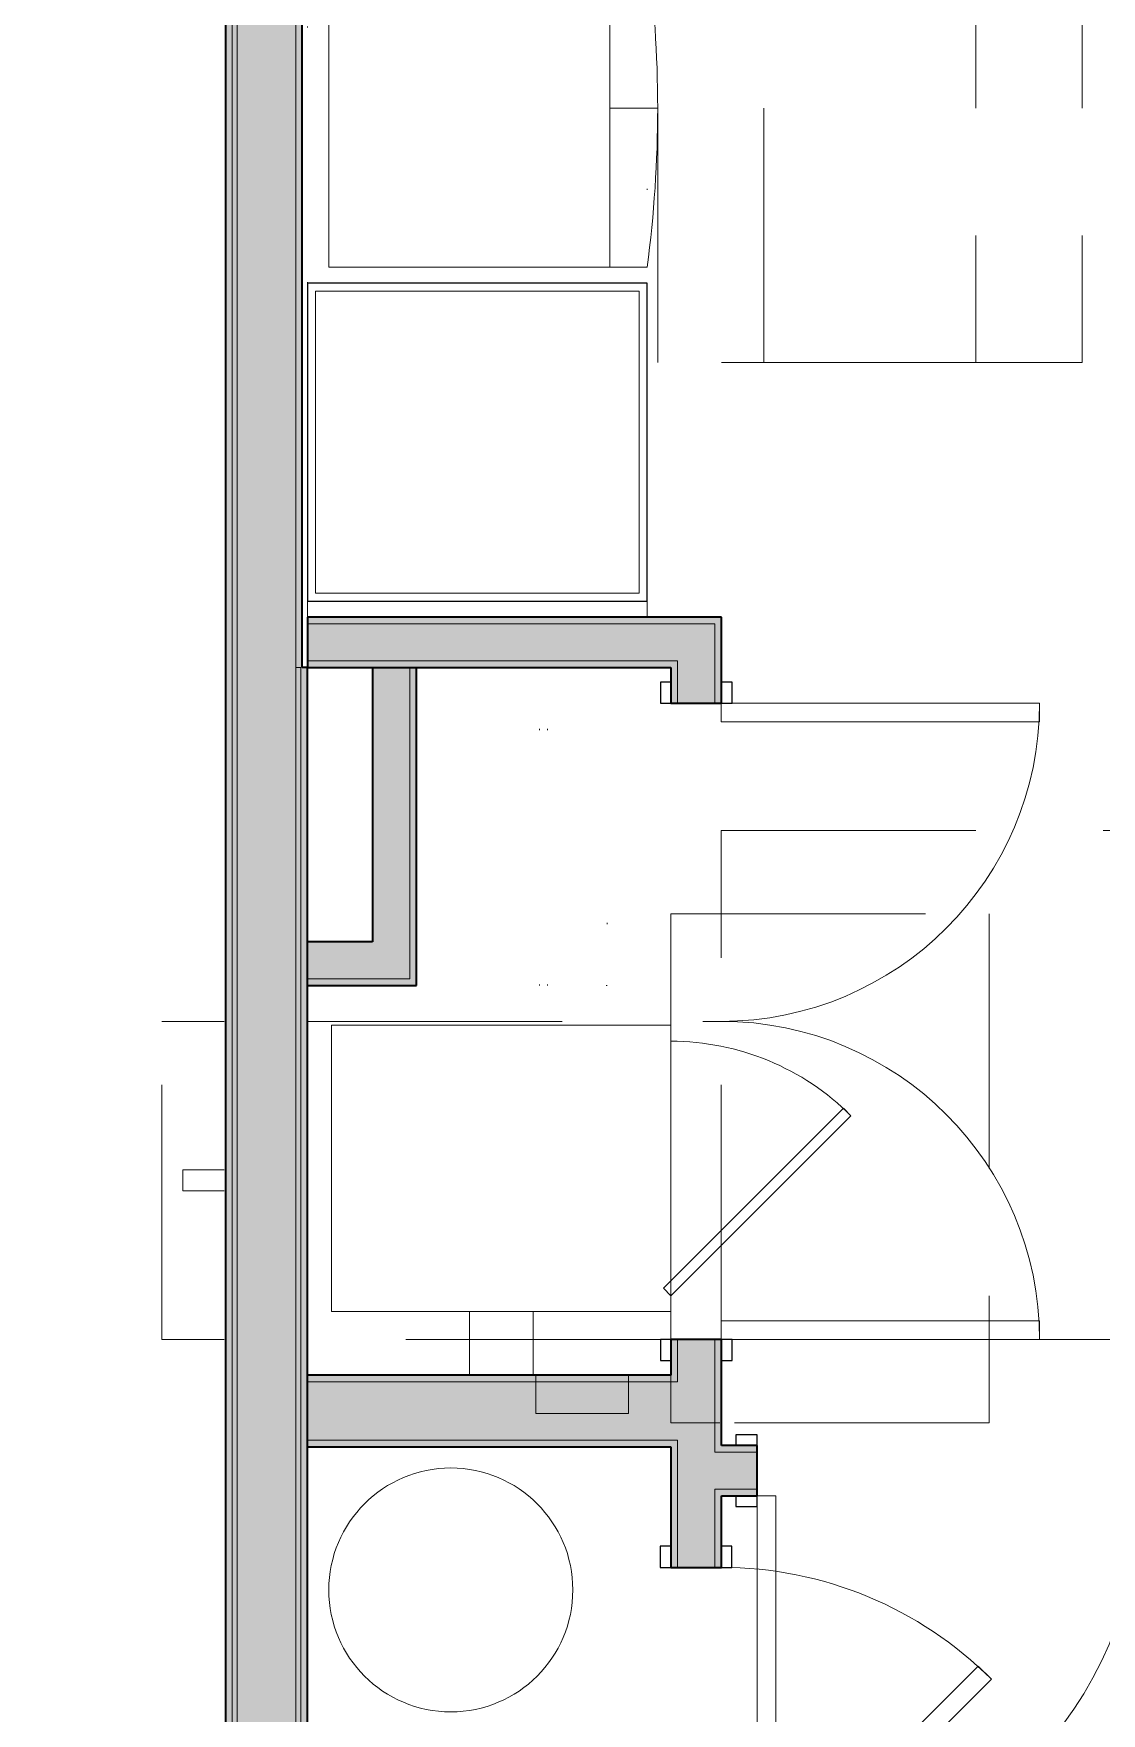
# Model space of a CAD drawing. Header units: inches. Extents: x 6 to 8416, y -388 to 6104.
# Drawn here: x 7631.1 to 7731.7, y 932.2 to 1090.6 of the extents above; entities that cross this region are included whole.
import ezdxf

# ---------------------------------------------------------------- set-up
doc = ezdxf.new("R2010")
doc.units = ezdxf.units.IN
doc.header["$MEASUREMENT"] = 0
doc.linetypes.add('Dot 1_16_', pattern=[24, 0, -24])
doc.linetypes.add('Hidden 1_16_', pattern=[36, 24, -12])
for name, color, linetype, lineweight in [('A-DOOR', 31, 'Continuous', 18), ('A-DOOR-FRAM', 31, 'Continuous', 25), ('A-GENM', 13, 'Continuous', 18), ('A-ROOM', 32, 'Continuous', 13), ('A-WALL', 113, 'Continuous', 25), ('A-WALL-PATT', 111, 'Continuous', 35), ('I-WALL', 2, 'Continuous', 25), ('M-EQPM', 50, 'Continuous', 18), ('Q-CASE', 31, 'Continuous', 18), ('Q-SPCQ', 91, 'Continuous', 18)]:
    doc.layers.add(name, color=color, linetype=linetype, lineweight=lineweight)

# ---------------------------------------------------------------- blocks, each defined once
blk = doc.blocks.new('Unit-Single-Flush-ICC ADA-AM - 36_ x 84_-NR _U-BE _ BED_-6493364-LEVEL 3 - PLAN Copy 1 Copy 1')
at = {"layer": 'A-DOOR'}
for p, q in [((16.25, 38.38), (18, 38.38)), ((16.25, 2.37), (16.25, 38.38)), ((18, 2.37), (18, 38.38)), ((16.25, 2.37), (18, 2.37))]:
    blk.add_line(p, q, dxfattribs=at)
at = {"layer": 'A-DOOR', "lineweight": 9}
blk.add_arc((18, 2.37), 36, 90, 180, dxfattribs=at)
at = {"layer": 'A-DOOR-FRAM'}
for p, q in [((-18, 3.37), (-20, 3.37)), ((-20, 3.37), (-20, 2.37)), ((-18, 2.37), (-18, 3.37)), ((20, 3.37), (18, 3.37)), ((18, 3.37), (18, 2.37)), ((20, 2.37), (20, 3.37)), ((-20, 2.37), (-18, 2.37)), ((18, 2.37), (20, 2.37)), ((-18, -2.38), (-20, -2.38)), ((-20, -2.38), (-20, -3.38)), ((-18, -3.38), (-18, -2.38)), ((20, -2.38), (18, -2.38)), ((18, -2.38), (18, -3.38)), ((20, -3.38), (20, -2.38)), ((-20, -3.38), (-18, -3.38)), ((18, -3.38), (20, -3.38))]:
    blk.add_line(p, q, dxfattribs=at)
at = {"layer": 'A-DOOR-FRAM', "lineweight": 18}
for p, q in [((-18, 3.37), (-20, 3.37)), ((-20, 3.37), (-20, 2.37)), ((-18, 3.37), (-18, 2.37)), ((20, 3.37), (18, 3.37)), ((18, 3.37), (18, 2.37)), ((20, 3.37), (20, 2.37)), ((-20, 2.37), (-18, 2.37)), ((18, 2.37), (20, 2.37)), ((-20, -3.38), (-20, -2.38)), ((-18, -2.38), (-20, -2.38)), ((-18, -3.38), (-18, -2.38)), ((18, -3.38), (18, -2.38)), ((20, -2.38), (18, -2.38)), ((20, -3.38), (20, -2.38)), ((-20, -3.38), (-18, -3.38)), ((18, -3.38), (20, -3.38))]:
    blk.add_line(p, q, dxfattribs=at)
blk = doc.blocks.new('PL Water Heater-IL - 40 Gallon-2491747-LEVEL 3 - PLAN Copy 1 Copy 1')
at = {"layer": 'M-EQPM'}
blk.add_circle((0, 0), 11.5, dxfattribs=at)
blk = doc.blocks.new('Unit-Single-Flush-ICC ADA-AM - 36_ x 84_-NR _U-M _ Maintenance_Utility Only_-6560986-LEVEL 3 - PLAN Copy 1 Copy 1')
at = {"layer": 'A-DOOR'}
for p, q in [((-8.69, 26.59), (-7.46, 27.83)), ((18, 2.37), (-7.46, 27.83)), ((16.76, 1.14), (-8.69, 26.59)), ((16.76, 1.14), (18, 2.37))]:
    blk.add_line(p, q, dxfattribs=at)
at = {"layer": 'A-DOOR', "lineweight": 9}
blk.add_arc((18, 2.37), 36, 135, 180, dxfattribs=at)
at = {"layer": 'A-DOOR-FRAM'}
for p, q in [((-18, 3.37), (-20, 3.37)), ((-20, 3.37), (-20, 2.37)), ((-18, 2.37), (-18, 3.37)), ((20, 3.37), (18, 3.37)), ((18, 3.37), (18, 2.37)), ((20, 2.37), (20, 3.37)), ((-20, 2.37), (-18, 2.37)), ((18, 2.37), (20, 2.37)), ((-18, -2.38), (-20, -2.38)), ((-20, -2.38), (-20, -3.38)), ((-18, -3.38), (-18, -2.38)), ((20, -2.38), (18, -2.38)), ((18, -2.38), (18, -3.38)), ((20, -3.38), (20, -2.38)), ((-20, -3.38), (-18, -3.38)), ((18, -3.38), (20, -3.38))]:
    blk.add_line(p, q, dxfattribs=at)
at = {"layer": 'A-DOOR-FRAM', "lineweight": 18}
for p, q in [((-18, 3.37), (-20, 3.37)), ((-20, 3.37), (-20, 2.37)), ((-18, 3.37), (-18, 2.37)), ((20, 3.37), (18, 3.37)), ((18, 3.37), (18, 2.37)), ((20, 3.37), (20, 2.37)), ((-20, 2.37), (-18, 2.37)), ((18, 2.37), (20, 2.37)), ((-20, -3.38), (-20, -2.38)), ((-18, -2.38), (-20, -2.38)), ((-18, -3.38), (-18, -2.38)), ((18, -3.38), (18, -2.38)), ((20, -2.38), (18, -2.38)), ((20, -3.38), (20, -2.38)), ((-20, -3.38), (-18, -3.38)), ((18, -3.38), (20, -3.38))]:
    blk.add_line(p, q, dxfattribs=at)
blk = doc.blocks.new('SE Appl Unit-WD-Stack-AM - 27_ W x 32_ D x 78 3_4_ H_ Left Exhaust-6380382-LEVEL 3 - PLAN Copy 1 Copy 1')
at = {"layer": 'Q-SPCQ', "linetype": 'Hidden 1_16_', "lineweight": 9}
for p, q in [((-19.5, -13), (-13.5, -13)), ((-19.5, -19), (-13.5, -19))]:
    blk.add_line(p, q, dxfattribs=at)
blk = doc.blocks.new('z Nested-WD-Frontld - Washer _ Dryer-2223882-LEVEL 3 - PLAN Copy 1 Copy 1')
at = {"layer": 'Q-SPCQ'}
for p, q in [((13.5, 0), (-13.5, 0)), ((-13.5, 0), (-13.5, -32)), ((13.5, -32), (13.5, 0)), ((-13.5, -32), (13.5, -32))]:
    blk.add_line(p, q, dxfattribs=at)
at = {"layer": 'Q-SPCQ', "lineweight": 9}
for p, q in [((-11.29, -31.29), (-12, -32)), ((-11.29, -31.29), (-10.59, -32)), ((-12, -32), (4.97, -48.97)), ((-10.59, -32), (5.68, -48.26)), ((5.68, -48.26), (4.97, -48.97))]:
    blk.add_line(p, q, dxfattribs=at)
blk.add_arc((-12, -32), 24, 315, 0, dxfattribs=at)
blk = doc.blocks.new('z Nested-WD-Frontld - Washer _ Dryer-2223883-LEVEL 3 - PLAN Copy 1 Copy 1')
at = {"layer": 'Q-SPCQ'}
for p, q in [((13.5, 0), (-13.5, 0)), ((-13.5, 0), (-13.5, -32)), ((13.5, -32), (13.5, 0)), ((-13.5, -32), (13.5, -32))]:
    blk.add_line(p, q, dxfattribs=at)
at = {"layer": 'Q-SPCQ', "lineweight": 9}
for p, q in [((-11.29, -31.29), (-12, -32)), ((-11.29, -31.29), (5.68, -48.26)), ((-12, -32), (4.97, -48.97)), ((5.68, -48.26), (4.97, -48.97))]:
    blk.add_line(p, q, dxfattribs=at)
blk.add_arc((-12, -32), 24, 315, 0, dxfattribs=at)
blk = doc.blocks.new('z Nested Clearance-Rectangle-AM - Clearance-1978700-LEVEL 3 - PLAN Copy 1 Copy 1')
at = {"layer": 'A-GENM', "linetype": 'Hidden 1_16_', "lineweight": 9}
for p, q in [((-15, -48), (-15, 0)), ((-15, 0), (10.25, 0)), ((10.38, 0), (15, 0)), ((15, 0), (15, -4.5)), ((15, -4.5), (15, -5.87)), ((15, -5.87), (15, -7.87)), ((15, -7.87), (15, -10.5)), ((15, -10.5), (15, -37.5)), ((15, -37.5), (15, -48)), ((15, -48), (-15, -48))]:
    blk.add_line(p, q, dxfattribs=at)
blk = doc.blocks.new('z BA Nested-Washer Hookup - 8 3_4_ W x 7 1_2_ H x 3 5_8_ D-2223884-LEVEL 3 - PLAN Copy 1 Copy 1')
at = {"layer": 'Q-SPCQ'}
for p, q in [((-4.375, 0.375), (-4.375, 4)), ((-4.375, 4), (4.375, 4)), ((4.375, 4), (4.375, 0.375)), ((4.375, 0.375), (-4.375, 0.375))]:
    blk.add_line(p, q, dxfattribs=at)
blk = doc.blocks.new('CW - UP - Double Doors - AM - 33_ W x 32_ D x H-2223676-LEVEL 3 - PLAN Copy 1 Copy 1')
at = {"layer": 'Q-CASE', "linetype": 'Dot 1_16_', "lineweight": 9}
for p, q in [((-14.26, 0), (18.74, 0)), ((18.74, -32), (-14.26, -32))]:
    blk.add_line(p, q, dxfattribs=at)
blk = doc.blocks.new('z Nested-Refrigerator-French Door-AM - z Nested-Refrigerator-French Door-AM-17862082-LEVEL 3 - PLAN Copy 1 Copy 1')
at = {"layer": 'Q-SPCQ'}
for p, q in [((-14.8125, 0), (-14.8125, -30)), ((15.1875, 0), (-14.8125, 0)), ((15.1875, -30), (15.1875, 0)), ((-14.8125, -26.5), (15.1875, -26.5)), ((0.1875, -26.5), (0.1875, -31))]:
    blk.add_line(p, q, dxfattribs=at)
for start, end in [(262.37185, 270), (270, 277.62815)]:
    blk.add_arc((0.1875, 82), 113, start, end, dxfattribs=at)
blk = doc.blocks.new('z Nested-Clearance-Rectangle-AM - Clearance-1978794-LEVEL 3 - PLAN Copy 1 Copy 1')
at = {"layer": 'A-GENM', "linetype": 'Hidden 1_16_', "lineweight": 9}
for p, q in [((-15, -48), (-15, 0)), ((-15, 0), (15, 0)), ((15, 0), (15, -48)), ((15, -48), (-15, -48))]:
    blk.add_line(p, q, dxfattribs=at)
blk = doc.blocks.new('CW - FL - Single UP _ LW Doors - AM - 30_ W x 32_ D x H-V208-LEVEL 3 - PLAN Copy 1 Copy 1')
at = {"layer": 'Q-CASE', "lineweight": 9}
for p, q in [((-5.26, 0), (-5.26, -32)), ((24.74, 0), (-5.26, 0)), ((-5.26, 0), (-5.26, -32)), ((24.74, 0), (-5.26, 0)), ((-5.26, 0), (24.74, 0)), ((23.99, -0.75), (-4.51, -0.75)), ((-4.51, -0.75), (-4.51, -31.25)), ((-4.51, -0.75), (23.99, -0.75)), ((-4.51, -31.25), (-4.51, -0.75)), ((23.99, -31.25), (23.99, -0.75)), ((23.99, -0.75), (23.99, -31.25)), ((24.74, -32), (24.74, 0)), ((24.74, -32), (24.74, 0)), ((24.74, -32), (24.74, 0)), ((24.74, -32), (24.74, -29)), ((-4.51, -31.25), (23.99, -31.25)), ((23.99, -31.25), (-4.51, -31.25)), ((24.74, -32), (-5.26, -32)), ((-5.26, -32), (24.74, -32)), ((-5.26, -32), (24.74, -32))]:
    blk.add_line(p, q, dxfattribs=at)
at = {"layer": 'Q-CASE', "lineweight": 25}
for p, q in [((24.74, 0), (-5.26, 0)), ((-5.26, 0), (-5.26, -32)), ((24.74, -32), (24.74, 0)), ((-5.26, -32), (24.74, -32))]:
    blk.add_line(p, q, dxfattribs=at)
blk = doc.blocks.new('CW - LW - Filler - Toe Kick - AM - 1 1_2_ W x 32_ D x H-V209-LEVEL 3 - PLAN Copy 1 Copy 1')
at = {"layer": 'Q-CASE', "lineweight": 9}
for p, q in [((18.24, 0), (18.24, -32)), ((19.74, 0), (18.24, 0)), ((18.24, 0), (18.24, -32)), ((19.74, 0), (18.24, 0)), ((18.24, -32), (18.24, 0)), ((18.24, 0), (19.74, 0)), ((19.74, -32), (19.74, 0)), ((19.74, -32), (19.74, 0)), ((18.24, -32), (19.74, -32)), ((18.24, -32), (19.74, -32)), ((18.24, -32), (19.74, -32)), ((18.24, -32), (19.74, -32))]:
    blk.add_line(p, q, dxfattribs=at)
blk = doc.blocks.new('Unit-Double-Louver-ICC ADA-AM - 60_ x 84_-BL-NR _U-L4 _ LOUVER_LAUNDRY_-5466175-LEVEL 3 - PLAN Copy 1 Copy 1')
at = {"layer": 'A-DOOR'}
for p, q in [((-36, 2.37), (-36, 32.37)), ((-34.25, 32.37), (-36, 32.37)), ((-34.25, 2.37), (-34.25, 32.37)), ((22.25, 32.37), (24, 32.37)), ((22.25, 2.37), (22.25, 32.37)), ((24, 2.37), (24, 32.37)), ((-34.25, 2.37), (-36, 2.37)), ((-6, 2.37), (-6, 0.62)), ((22.25, 2.37), (24, 2.37))]:
    blk.add_line(p, q, dxfattribs=at)
at = {"layer": 'A-DOOR', "lineweight": 9}
for centre, start, end in [((-36, 2.37), 360, 90), ((24, 2.37), 90, 180)]:
    blk.add_arc(centre, 30, start, end, dxfattribs=at)
at = {"layer": 'A-DOOR-FRAM'}
for p, q in [((-36, 3.38), (-38, 3.38)), ((-38, 3.38), (-38, 2.37)), ((-36, 2.37), (-36, 3.38)), ((26, 3.38), (24, 3.38)), ((24, 3.38), (24, 2.37)), ((26, 2.37), (26, 3.38)), ((-38, 2.37), (-36, 2.37)), ((24, 2.37), (26, 2.37)), ((-36, -2.37), (-38, -2.37)), ((-38, -2.37), (-38, -3.37)), ((-36, -3.37), (-36, -2.37)), ((26, -2.37), (24, -2.37)), ((24, -2.37), (24, -3.37)), ((26, -3.37), (26, -2.37)), ((-38, -3.37), (-36, -3.37)), ((24, -3.37), (26, -3.37))]:
    blk.add_line(p, q, dxfattribs=at)
at = {"layer": 'A-DOOR-FRAM', "lineweight": 18}
for p, q in [((-36, 3.38), (-38, 3.38)), ((-38, 3.38), (-38, 2.37)), ((-36, 3.38), (-36, 2.37)), ((26, 3.38), (24, 3.38)), ((24, 3.38), (24, 2.37)), ((26, 3.38), (26, 2.37)), ((-38, 2.37), (-36, 2.37)), ((24, 2.37), (26, 2.37)), ((-38, -3.37), (-38, -2.37)), ((-36, -2.37), (-38, -2.37)), ((-36, -3.37), (-36, -2.37)), ((24, -3.37), (24, -2.37)), ((26, -2.37), (24, -2.37)), ((26, -3.37), (26, -2.37)), ((-38, -3.37), (-36, -3.37)), ((24, -3.37), (26, -3.37))]:
    blk.add_line(p, q, dxfattribs=at)
blk = doc.blocks.new('GM Door Pull Clearance-ICC ADA-AM - GM Door Pull Clearance-ICC ADA-AM-V210-LEVEL 3 - PLAN Copy 1 Copy 1')
at = {"layer": 'A-GENM', "linetype": 'Hidden 1_16_', "lineweight": 9}
for p, q in [((-33, 61.65), (-33, 62.38)), ((-33, 62.38), (-32.11, 62.38)), ((-32.11, 62.38), (-31.26, 62.38)), ((-31.15, 62.38), (-21.6, 62.38)), ((-21.49, 62.38), (-20.64, 62.38)), ((-20.64, 62.38), (-11.23, 62.38)), ((-10.04, 62.38), (-6.37, 62.38)), ((-6.37, 62.38), (-5.47, 62.38)), ((-5.17, 62.38), (-4.98, 62.38)), ((-4.81, 62.38), (-4.63, 62.38)), ((-4.38, 62.38), (-4.18, 62.38)), ((-4.18, 62.38), (-4, 62.38)), ((-3.75, 62.38), (-3.57, 62.38)), ((-3.57, 62.38), (-2.87, 62.38)), ((-2.87, 62.38), (8.25, 62.38)), ((8.25, 62.38), (9.5, 62.38)), ((9.5, 62.38), (15, 62.38)), ((15, 62.27), (15, 59.87)), ((-33, 56.73), (-33, 61.65)), ((-1, 60.37), (-1, 59.87)), ((-1, 60.37), (1, 60.37)), ((1, 60.37), (1, 59.87)), ((-1, 59.87), (-1, 59.54)), ((-1, 59.25), (-1, 55.75)), ((1, 59.87), (1, 59.38)), ((1, 59.25), (1, 55.75)), ((15, 59.87), (15, 59.38)), ((15, 59.25), (15, 55.75)), ((-2.95, 55.75), (-3.83, 54.87)), ((-2.41, 56.29), (-2.95, 55.75)), ((-1.88, 55.75), (-2.41, 56.29)), ((-1, 54.87), (-1.88, 55.75)), ((-1, 55.75), (-1, 54.87)), ((1, 55.75), (1, 54.87)), ((1, 54.87), (1.83, 55.7)), ((1.87, 55.75), (2.41, 56.29)), ((2.41, 56.29), (2.95, 55.75)), ((2.95, 55.75), (3.83, 54.87)), ((15, 55.75), (15, 51.25)), ((-33, 55.24), (-33, 55.44)), ((-33, 53.87), (-33, 55.24)), ((-33, 47.12), (-33, 53.87)), ((-3.83, 54.87), (-0.2, 51.25)), ((3.83, 54.87), (0.2, 51.25)), ((-0.2, 51.25), (0, 51.05)), ((0.2, 51.25), (0, 51.05)), ((15, 51.25), (15, 47.12)), ((-33, 2.37), (-33, 47.12)), ((15, 47.12), (15, 3.38)), ((15, 3.38), (15, 2.37)), ((15, 2.37), (-33, 2.37))]:
    blk.add_line(p, q, dxfattribs=at)
blk = doc.blocks.new('GM Door Push Clearance-ICC ADA-AM - GM Door Push Clearance-ICC ADA-AM-V211-LEVEL 3 - PLAN Copy 1 Copy 1')
at = {"layer": 'A-GENM', "linetype": 'Hidden 1_16_', "lineweight": 9}
for p, q in [((-15, -36.63), (-15, -2.38)), ((-15, -2.38), (-14.63, -2.38)), ((-14.63, -2.38), (12.37, -2.38)), ((12.37, -2.38), (15, -2.38)), ((15, -2.38), (15, -3.38)), ((15, -3.38), (15, -36.63)), ((-15, -50.38), (-15, -44.5)), ((-1, -48.38), (-1, -44.5)), ((1, -48.38), (1, -44.5)), ((15, -44.5), (15, -50.38)), ((1, -48.38), (-1, -48.38)), ((15, -50.38), (-15, -50.38))]:
    blk.add_line(p, q, dxfattribs=at)
blk = doc.blocks.new('CW Closet Shelf-AM - CW Closet Shelf-AM-2224122-LEVEL 3 - PLAN Copy 1 Copy 1')
at = {"layer": 'Q-CASE', "linetype": 'Dot 1_16_', "lineweight": 9}
for p, q in [((-14.26, -42), (-14.26, -24)), ((-14.26, -24), (15.74, -24)), ((15.74, -24), (15.74, -42)), ((-14.26, -35.62), (15.74, -35.62)), ((-14.26, -36.37), (15.74, -36.37)), ((15.74, -42), (-14.26, -42))]:
    blk.add_line(p, q, dxfattribs=at)

msp = doc.modelspace()

# ---------------------------------------------------------------- hatches: boundary and pattern name
at = {"layer": 'A-WALL-PATT', "lineweight": 25}
h = msp.add_hatch(color=10, dxfattribs=at)
h.paths.add_polyline_path([(7649.16533733, 1030.81077679), (7649.79033733, 1030.81077679), (7649.79033733, 1251.31077679), (7649.16533733, 1251.31077679), (7649.16533733, 1039.65456081)])
h.paths.add_polyline_path([(7649.16533733, 1287.31077679), (7649.79033733, 1287.31077679), (7649.79033733, 1568.93577679), (7649.16533733, 1568.93577679), (7649.16533733, 1315.19906081)])
at = {"layer": 'A-WALL-PATT'}
h = msp.add_hatch(color=10, dxfattribs=at)
h.paths.add_polyline_path([(7656.29033733, 1030.81077679), (7656.41533733, 1030.81077679), (7656.41533733, 1251.31077679), (7655.79033733, 1251.31077679), (7655.79033733, 1030.81077679)])
h.paths.add_polyline_path([(7655.79033733, 1287.31077679), (7656.41533733, 1287.31077679), (7656.41533733, 1569.56077679), (7655.79033733, 1569.56077679), (7655.79033733, 1315.19906081)])
at = {"layer": 'A-WALL-PATT', "transparency": 33554560}
for points in [[(7695.29033733, 1034.93577679), (7695.91533733, 1034.93577679), (7695.91533733, 1035.56077679), (7656.91533733, 1035.56077679), (7656.91533733, 1034.93577679), (7682.78303685, 1034.93577679)], [(7687.16533733, 963.43577679), (7687.16533733, 964.06077679), (7678.41533733, 964.06077679), (7678.41533733, 963.43577679)]]:
    msp.add_hatch(color=10, dxfattribs=at).paths.add_polyline_path(points)
at = {"layer": 'A-WALL-PATT', "lineweight": 25, "transparency": 33554560}
h = msp.add_hatch(color=10, dxfattribs=at)
h.paths.add_polyline_path([(7695.91533733, 906.56077679), (7695.91533733, 909.93577679), (7695.29033733, 909.93577679), (7695.29033733, 906.56077679)])
h.paths.add_polyline_path([(7695.91533733, 945.93577679), (7695.91533733, 953.31077679), (7695.29033733, 953.31077679), (7695.29033733, 945.93577679)])
h.paths.add_polyline_path([(7695.91533733, 956.81077679), (7695.91533733, 967.43577679), (7695.29033733, 967.43577679), (7695.29033733, 956.81077679)])
h.paths.add_polyline_path([(7695.29033733, 1027.43577679), (7695.91533733, 1027.43577679), (7695.91533733, 1034.93577679), (7695.29033733, 1034.93577679), (7695.29033733, 1030.81077679)])
for points in [[(7691.16533733, 1030.81077679), (7691.79033733, 1030.81077679), (7691.79033733, 1031.43577679), (7656.91533733, 1031.43577679), (7656.91533733, 1030.81077679), (7682.78303685, 1030.81077679)], [(7667.16533733, 1001.43577679), (7667.16533733, 1030.81077679), (7666.54033733, 1030.81077679), (7666.54033733, 1001.43577679)], [(7656.91533733, 1000.81077679), (7667.16533733, 1000.81077679), (7667.16533733, 1001.43577679), (7656.91533733, 1001.43577679)], [(7691.16533733, 957.31077679), (7691.16533733, 957.93577679), (7656.91533733, 957.93577679), (7656.91533733, 957.31077679), (7682.78303685, 957.31077679)]]:
    msp.add_hatch(color=10, dxfattribs=at).paths.add_polyline_path(points)
at = {"layer": 'A-WALL-PATT', "lineweight": 25}
h = msp.add_hatch(color=10, dxfattribs=at)
h.paths.add_polyline_path([(7649.16533733, 652.93577679), (7649.79033733, 652.93577679), (7649.79033733, 656.93577679), (7649.16533733, 656.93577679)])
h.paths.add_polyline_path([(7649.16533733, 692.93577679), (7649.79033733, 692.93577679), (7649.79033733, 868.06077679), (7649.16533733, 868.06077679), (7649.16533733, 724.74656081)])
h.paths.add_polyline_path([(7649.79033733, 875.56077679), (7649.79033733, 1030.81077679), (7649.16533733, 1030.81077679), (7649.16533733, 875.56077679), (7649.50315642, 875.56077679)])
at = {"layer": 'A-WALL-PATT'}
h = msp.add_hatch(color=10, dxfattribs=at)
h.paths.add_polyline_path([(7655.79033733, 652.93577679), (7656.29033733, 652.93577679), (7656.29033733, 656.93577679), (7655.79033733, 656.93577679)])
h.paths.add_polyline_path([(7656.29033733, 692.93577679), (7656.29033733, 823.81077679), (7655.79033733, 823.81077679), (7655.79033733, 692.93577679)])
h.paths.add_polyline_path([(7656.29033733, 835.81077679), (7656.29033733, 1030.81077679), (7655.79033733, 1030.81077679), (7655.79033733, 835.81077679)])
h = msp.add_hatch(color=10, dxfattribs=at)
h.paths.add_polyline_path([(7656.91533733, 652.93577679), (7656.91533733, 656.93577679), (7656.29033733, 656.93577679), (7656.41533733, 652.93577679)])
h.paths.add_polyline_path([(7656.29033733, 692.93577679), (7656.91533733, 692.93577679), (7656.91533733, 823.18577679), (7656.29033733, 823.15531081), (7656.29033733, 724.74656081)])
h.paths.add_polyline_path([(7656.29033733, 836.43577679), (7656.91533733, 836.43577679), (7656.91533733, 1030.81077679), (7656.29033733, 1030.81077679), (7656.29033733, 842.83706081)])
at = {"layer": 'A-WALL-PATT', "transparency": 33554560}
h = msp.add_hatch(color=10, dxfattribs=at)
h.paths.add_polyline_path([(7691.16533733, 906.56077679), (7691.79033733, 906.56077679), (7691.79033733, 909.93577679), (7691.16533733, 909.93577679)])
h.paths.add_polyline_path([(7691.16533733, 945.93577679), (7691.79033733, 945.93577679), (7691.79033733, 957.93577679), (7691.16533733, 957.93577679), (7691.16533733, 957.31077679)])
h.paths.add_polyline_path([(7691.79033733, 963.43577679), (7691.79033733, 967.43577679), (7691.16533733, 967.43577679), (7691.16533733, 963.43577679)])
h.paths.add_polyline_path([(7691.79033733, 1027.43577679), (7691.79033733, 1030.81077679), (7691.16533733, 1030.81077679), (7691.16533733, 1027.43577679)])
h = msp.add_hatch(color=10, dxfattribs=at)
h.paths.add_polyline_path([(7687.16533733, 963.43577679), (7691.16533733, 963.43577679), (7691.16533733, 964.06077679), (7687.16533733, 964.06077679)])
h.paths.add_polyline_path([(7678.41533733, 963.43577679), (7678.41533733, 964.06077679), (7656.91533733, 964.06077679), (7656.91533733, 963.43577679)])
at = {"layer": 'A-WALL-PATT', "lineweight": 25, "transparency": 33554560}
h = msp.add_hatch(color=10, dxfattribs=at)
h.paths.add_polyline_path([(7699.29033733, 956.81077679), (7699.29033733, 957.43577679), (7695.91533733, 957.43577679), (7695.91533733, 956.81077679)])
h.paths.add_polyline_path([(7735.29033733, 956.81077679), (7741.29033733, 956.81077679), (7741.29033733, 957.43577679), (7735.29033733, 957.43577679)])
h.paths.add_polyline_path([(7744.79033733, 956.81077679), (7749.29033733, 956.81077679), (7749.29033733, 957.43577679), (7744.79033733, 957.43577679)])
h.paths.add_polyline_path([(7752.79033733, 956.81077679), (7812.79033733, 956.81077679), (7812.79033733, 957.43577679), (7752.79033733, 957.43577679)])
h.paths.add_polyline_path([(7817.75303685, 956.81077679), (7884.29033733, 956.81077679), (7884.29033733, 957.43577679), (7816.29033733, 957.43577679), (7816.29033733, 956.81077679)])
h.paths.add_polyline_path([(7887.79033733, 956.81077679), (7942.16533733, 956.81077679), (7942.16533733, 957.43577679), (7887.79033733, 957.43577679)])
at = {"layer": 'A-WALL-PATT', "transparency": 33554560}
h = msp.add_hatch(color=10, dxfattribs=at)
h.paths.add_polyline_path([(7699.29033733, 952.68577679), (7699.29033733, 953.31077679), (7695.91533733, 953.31077679), (7695.91533733, 952.68577679)])
h.paths.add_polyline_path([(7735.29033733, 952.68577679), (7942.16533733, 952.68577679), (7942.16533733, 953.31077679), (7735.29033733, 953.31077679)])
at = {"layer": 'I-WALL'}
h = msp.add_hatch(color=10, dxfattribs=at)
h.paths.add_polyline_path([(7655.79033733, 1030.81077679), (7655.79033733, 1251.31077679), (7650.29033733, 1251.31077679), (7650.29033733, 1030.81077679)])
h.paths.add_polyline_path([(7650.29033733, 1287.31077679), (7655.79033733, 1287.31077679), (7655.79033733, 1570.06077679), (7650.29033733, 1570.06077679), (7650.29033733, 1315.19906081)])
h = msp.add_hatch(color=10, dxfattribs=at)
h.paths.add_polyline_path([(7650.29033733, 1030.81077679), (7650.29033733, 1251.31077679), (7649.79033733, 1251.31077679), (7649.79033733, 1030.81077679)])
h.paths.add_polyline_path([(7650.29033733, 1287.31077679), (7650.29033733, 1569.56077679), (7649.79033733, 1569.56077679), (7649.79033733, 1287.31077679)])
at = {"layer": 'I-WALL', "transparency": 33554560}
for points in [[(7691.79033733, 1031.43577679), (7695.29033733, 1031.43577679), (7695.29033733, 1034.93577679), (7656.91533733, 1034.93577679), (7656.91533733, 1031.43577679), (7682.78303685, 1031.43577679)], [(7666.54033733, 1004.93577679), (7666.54033733, 1030.81077679), (7663.04033733, 1030.81077679), (7663.04033733, 1004.93577679)], [(7656.91533733, 1001.43577679), (7666.54033733, 1001.43577679), (7666.54033733, 1004.93577679), (7656.91533733, 1004.93577679)], [(7691.16533733, 957.93577679), (7691.79033733, 957.93577679), (7691.79033733, 963.43577679), (7687.16533733, 963.43577679), (7687.16533733, 960.43577679), (7678.41533733, 960.43577679), (7678.41533733, 963.43577679), (7656.91533733, 963.43577679), (7656.91533733, 957.93577679), (7687.16533733, 957.93577679)], [(7687.16533733, 960.43577679), (7687.16533733, 963.43577679), (7678.41533733, 963.43577679), (7678.41533733, 960.43577679), (7682.78303685, 960.43577679)]]:
    msp.add_hatch(color=10, dxfattribs=at).paths.add_polyline_path(points)
h = msp.add_hatch(color=10, dxfattribs=at)
h.paths.add_polyline_path([(7695.29033733, 905.93577679), (7695.29033733, 909.93577679), (7691.79033733, 909.93577679), (7691.79033733, 905.93577679)])
h.paths.add_polyline_path([(7691.79033733, 945.93577679), (7695.29033733, 945.93577679), (7695.29033733, 967.43577679), (7691.79033733, 967.43577679), (7691.79033733, 957.93577679)])
h.paths.add_polyline_path([(7691.79033733, 1027.43577679), (7695.29033733, 1027.43577679), (7695.29033733, 1031.43577679), (7691.79033733, 1031.43577679), (7691.79033733, 1030.81077679)])
at = {"layer": 'I-WALL'}
h = msp.add_hatch(color=10, dxfattribs=at)
h.paths.add_polyline_path([(7650.29033733, 652.93577679), (7650.29033733, 656.93577679), (7649.79033733, 656.93577679), (7649.79033733, 652.93577679)])
h.paths.add_polyline_path([(7650.29033733, 692.93577679), (7650.29033733, 868.06077679), (7649.79033733, 868.06077679), (7649.79033733, 692.93577679)])
h.paths.add_polyline_path([(7650.29033733, 875.56077679), (7650.29033733, 1030.81077679), (7649.79033733, 1030.81077679), (7649.79033733, 875.56077679), (7650.0605926, 875.56077679)])
h = msp.add_hatch(color=10, dxfattribs=at)
h.paths.add_polyline_path([(7650.29033733, 652.93577679), (7655.79033733, 652.93577679), (7655.79033733, 656.93577679), (7650.29033733, 656.93577679)])
h.paths.add_polyline_path([(7650.29033733, 692.93577679), (7655.79033733, 692.93577679), (7655.79033733, 1030.81077679), (7650.29033733, 1030.81077679), (7650.29033733, 875.56077679), (7653.16533733, 875.56077679), (7653.16533733, 868.06077679), (7650.29033733, 868.06077679), (7650.29033733, 724.74656081)])
at = {"layer": 'I-WALL', "transparency": 33554560}
h = msp.add_hatch(color=10, dxfattribs=at)
h.paths.add_polyline_path([(7695.91533733, 953.31077679), (7699.29033733, 953.31077679), (7699.29033733, 956.81077679), (7695.29033733, 956.81077679), (7695.29033733, 953.31077679)])
h.paths.add_polyline_path([(7735.29033733, 953.31077679), (7942.16533733, 953.31077679), (7942.16533733, 956.81077679), (7735.29033733, 956.81077679)])

# ---------------------------------------------------------------- linework, layer by layer
at = {"layer": 'A-ROOM', "lineweight": 9, "flags": 128}
msp.add_lwpolyline([(7941.54033733, 1602.31077679), (7666.41533733, 1602.31077679), (7666.41533733, 1568.93577679), (7656.41533733, 1568.93577679), (7656.41533733, 1030.81077679), (7656.91533733, 1030.81077679), (7656.91533733, 836.43577679), (7765.91533733, 836.43577679), (7765.91533733, 834.93577679), (7797.16533733, 834.93577679), (7941.54033733, 834.93577679)], close=True, dxfattribs=at)
msp.add_lwpolyline([(7146.66533733, 1507.18577679), (7492.29033733, 1507.18577679), (7495.97814332, 1507.18577679), (7587.41533733, 1507.18577679), (7587.41533733, 1374.56077679), (7587.41533733, 1338.43577679), (7587.41533733, 922.62327679), (7587.41533733, 914.56077679), (7587.41533733, 826.31077679), (7587.41533733, 727.12327679), (7587.41533733, 592.68577679), (7587.54033733, 592.68577679), (7587.54033733, 376.68577679), (7581.79033733, 376.68577679), (7581.79033733, 269.18577679), (7697.16533733, 269.18577679), (7697.16533733, 482.43577679), (7649.16533733, 482.43577679), (7649.16533733, 575.31077679), (7649.16533733, 652.93577679), (7649.16533733, 829.81077679), (7649.16533733, 1030.81077679), (7649.16533733, 1568.93577679), (6922.04033733, 1568.93577679)], dxfattribs=at)
at = {"layer": 'A-WALL', "lineweight": 9}
for p, q in [((7649.79033733, 875.56077679), (7649.79033733, 1251.31077679)), ((7650.29033733, 875.56077679), (7650.29033733, 1251.31077679)), ((7655.79033733, 835.81077679), (7655.79033733, 1251.31077679)), ((7695.29033733, 1034.93577679), (7656.91533733, 1034.93577679)), ((7695.29033733, 1034.93577679), (7695.29033733, 1027.43577679)), ((7691.79033733, 1031.43577679), (7656.91533733, 1031.43577679)), ((7691.79033733, 1031.43577679), (7691.79033733, 1027.43577679)), ((7655.79033733, 1030.81077679), (7656.29033733, 1030.81077679)), ((7656.29033733, 835.81077679), (7656.29033733, 1030.81077679)), ((7666.54033733, 1030.81077679), (7666.54033733, 1001.43577679)), ((7666.54033733, 1001.43577679), (7656.91533733, 1001.43577679)), ((7691.79033733, 967.43577679), (7691.79033733, 963.43577679)), ((7695.29033733, 967.43577679), (7695.29033733, 956.81077679)), ((7691.79033733, 963.43577679), (7656.91533733, 963.43577679)), ((7691.79033733, 957.93577679), (7656.91533733, 957.93577679)), ((7691.79033733, 957.93577679), (7691.79033733, 945.93577679)), ((7695.29033733, 956.81077679), (7699.29033733, 956.81077679)), ((7695.29033733, 953.31077679), (7699.29033733, 953.31077679)), ((7695.29033733, 953.31077679), (7695.29033733, 945.93577679))]:
    msp.add_line(p, q, dxfattribs=at)
at = {"layer": 'I-WALL', "lineweight": 35}
for p, q in [((7649.16533733, 1251.31077679), (7649.16533733, 875.56077679)), ((7656.41533733, 1030.81077679), (7656.41533733, 1251.31077679)), ((7695.91533733, 1035.56077679), (7656.91533733, 1035.56077679)), ((7656.91533733, 1035.56077679), (7656.91533733, 1030.81077679)), ((7695.91533733, 1027.43577679), (7695.91533733, 1035.56077679)), ((7656.91533733, 1030.81077679), (7656.41533733, 1030.81077679)), ((7656.91533733, 1030.81077679), (7691.16533733, 1030.81077679)), ((7656.91533733, 836.43577679), (7656.91533733, 1030.81077679)), ((7663.04033733, 1030.81077679), (7663.04033733, 1004.93577679)), ((7667.16533733, 1000.81077679), (7667.16533733, 1030.81077679)), ((7691.16533733, 1030.81077679), (7691.16533733, 1027.43577679)), ((7691.16533733, 1027.43577679), (7695.91533733, 1027.43577679)), ((7663.04033733, 1004.93577679), (7656.91533733, 1004.93577679)), ((7656.91533733, 1000.81077679), (7667.16533733, 1000.81077679)), ((7695.91533733, 967.43577679), (7691.16533733, 967.43577679)), ((7691.16533733, 967.43577679), (7691.16533733, 964.06077679)), ((7695.91533733, 957.43577679), (7695.91533733, 967.43577679)), ((7691.16533733, 964.06077679), (7656.91533733, 964.06077679)), ((7656.91533733, 957.31077679), (7691.16533733, 957.31077679)), ((7691.16533733, 957.31077679), (7691.16533733, 945.93577679)), ((7699.29033733, 957.43577679), (7695.91533733, 957.43577679)), ((7699.29033733, 952.68577679), (7699.29033733, 957.43577679)), ((7695.91533733, 952.68577679), (7699.29033733, 952.68577679)), ((7695.91533733, 945.93577679), (7695.91533733, 952.68577679)), ((7691.16533733, 945.93577679), (7695.91533733, 945.93577679))]:
    msp.add_line(p, q, dxfattribs=at)

# ---------------------------------------------------------------- block references
at = {"layer": 'A-DOOR'}
for name, p, rotation in [('Unit-Double-Louver-ICC ADA-AM - 60_ x 84_-BL-NR _U-L4 _ LOUVER_LAUNDRY_-5466175-LEVEL 3 - PLAN Copy 1 Copy 1', (7693.54033733, 991.43577679), 269.9999999999999), ('Unit-Single-Flush-ICC ADA-AM - 36_ x 84_-NR _U-BE _ BED_-6493364-LEVEL 3 - PLAN Copy 1 Copy 1', (7717.29033733, 955.06077679), 180), ('Unit-Single-Flush-ICC ADA-AM - 36_ x 84_-NR _U-M _ Maintenance_Utility Only_-6560986-LEVEL 3 - PLAN Copy 1 Copy 1', (7693.54033733, 927.93577679), 269.9999999999999)]:
    msp.add_blockref(name, p, dxfattribs=dict(at, rotation=rotation))
at = {"layer": 'A-GENM', "linetype": 'Hidden 1_16_', "lineweight": 9}
for name, p, rotation in [('z Nested-Clearance-Rectangle-AM - Clearance-1978794-LEVEL 3 - PLAN Copy 1 Copy 1', (7704.91533733, 1059.56077679), 180), ('z Nested-Clearance-Rectangle-AM - Clearance-1978794-LEVEL 3 - PLAN Copy 1 Copy 1', (7714.91533733, 1059.56077679), 180), ('GM Door Pull Clearance-ICC ADA-AM - GM Door Pull Clearance-ICC ADA-AM-V210-LEVEL 3 - PLAN Copy 1 Copy 1', (7693.54033733, 982.43577679), 269.9999999999997), ('z Nested Clearance-Rectangle-AM - Clearance-1978700-LEVEL 3 - PLAN Copy 1 Copy 1', (7706.16533733, 959.56077679), 180), ('GM Door Push Clearance-ICC ADA-AM - GM Door Push Clearance-ICC ADA-AM-V211-LEVEL 3 - PLAN Copy 1 Copy 1', (7693.54033733, 982.43577679), 269.9999999999997)]:
    msp.add_blockref(name, p, dxfattribs=dict(at, rotation=rotation))
at = {"layer": 'M-EQPM', "rotation": 90.00000000000044}
msp.add_blockref('PL Water Heater-IL - 40 Gallon-2491747-LEVEL 3 - PLAN Copy 1 Copy 1', (7670.41533733, 943.81077679), dxfattribs=at)
at = {"layer": 'Q-CASE'}
for name, p, rotation in [('CW - UP - Double Doors - AM - 33_ W x 32_ D x H-2223676-LEVEL 3 - PLAN Copy 1 Copy 1', (7656.91533733, 1081.32307187), 89.99999999999842), ('CW - FL - Single UP _ LW Doors - AM - 30_ W x 32_ D x H-V208-LEVEL 3 - PLAN Copy 1 Copy 1', (7656.91533733, 1042.32307187), 89.99999999999842), ('CW - LW - Filler - Toe Kick - AM - 1 1_2_ W x 32_ D x H-V209-LEVEL 3 - PLAN Copy 1 Copy 1', (7656.91533733, 1017.32307187), 89.99999999999842), ('CW Closet Shelf-AM - CW Closet Shelf-AM-2224122-LEVEL 3 - PLAN Copy 1 Copy 1', (7643.16533733, 1015.07307187), 89.99999999999984)]:
    msp.add_blockref(name, p, dxfattribs=dict(at, rotation=rotation))
at = {"layer": 'Q-SPCQ'}
for name, p, rotation in [('z Nested-Refrigerator-French Door-AM - z Nested-Refrigerator-French Door-AM-17862082-LEVEL 3 - PLAN Copy 1 Copy 1', (7658.91533733, 1083.37327679), 89.99999999999842), ('z Nested-WD-Frontld - Washer _ Dryer-2223882-LEVEL 3 - PLAN Copy 1 Copy 1', (7659.16533733, 983.56077679), 89.99999999999848), ('z Nested-WD-Frontld - Washer _ Dryer-2223883-LEVEL 3 - PLAN Copy 1 Copy 1', (7659.16533733, 983.56077679), 89.99999999999848), ('z BA Nested-Washer Hookup - 8 3_4_ W x 7 1_2_ H x 3 5_8_ D-2223884-LEVEL 3 - PLAN Copy 1 Copy 1', (7682.79033733, 964.43577679), 180)]:
    msp.add_blockref(name, p, dxfattribs=dict(at, rotation=rotation))
at = {"layer": 'Q-SPCQ', "linetype": 'Hidden 1_16_', "lineweight": 9, "rotation": 89.99999999999848}
msp.add_blockref('SE Appl Unit-WD-Stack-AM - 27_ W x 32_ D x 78 3_4_ H_ Left Exhaust-6380382-LEVEL 3 - PLAN Copy 1 Copy 1', (7659.16533733, 983.56077679), dxfattribs=at)

doc.saveas('drawing.dxf')
